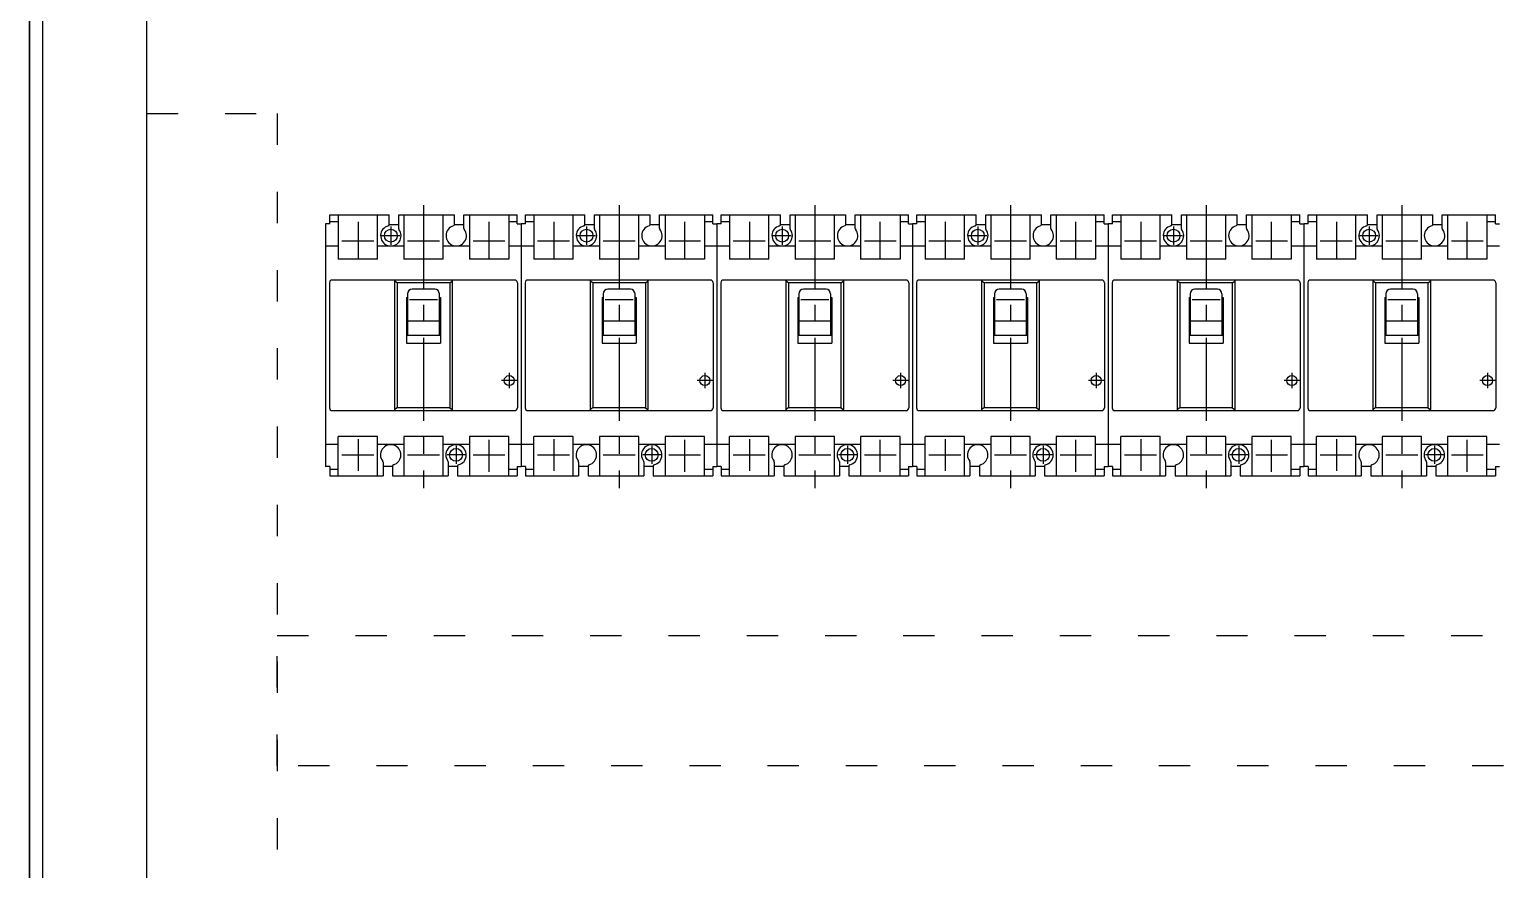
# Model space of a CAD drawing. Header units: millimetres. Extents: x 14879 to 38758, y -20740 to 1136.
# Drawn here: x 35817 to 36380, y -652 to -330 of the extents above; entities that cross this region are included whole.
import ezdxf

# ---------------------------------------------------------------- set-up
doc = ezdxf.new("R2010")
doc.units = ezdxf.units.MM
doc.linetypes.add('ACAD_ISO03W100', pattern=[30, 12, -18])
doc.linetypes.add('CENTER', pattern=[50.8, 31.75, -6.35, 6.35, -6.35])
doc.layers.add('F01_OUT', color=6, linetype='Continuous')
doc.layers.add('F03_CNT', color=1, linetype='CENTER')

msp = doc.modelspace()

# ---------------------------------------------------------------- linework, layer by layer
for p, q in [((35817.11, 288.21), (35817.11, -1666.79)), ((35817.11, -1711.79), (35817.11, 288.21)), ((35822.11, 283.21), (35822.11, -1706.79)), ((35862.11, -1666.79), (35862.11, 243.21))]:
    msp.add_line(p, q)
at = {"color": 1, "linetype": 'ACAD_ISO03W100'}
for points in [[(35862.11, -361.79), (35912.11, -361.79), (35912.11, -1487.35), (35862.11, -1487.35)], [(35912.11, -611.79), (35912.11, -561.79), (36622.12, -561.79), (36622.12, -611.79)]]:
    msp.add_lwpolyline(points, close=True, dxfattribs=at)
at = {"layer": 'F01_OUT'}
for p, q in [((35930.68, -404.13), (35930.68, -497.13)), ((35932.31, -404.13), (35930.68, -404.13)), ((35932.31, -404.13), (35932.31, -400.63)), ((35932.31, -400.63), (35955.08, -400.63)), ((35932.31, -403.13), (35935.52, -403.13)), ((35935.52, -400.63), (35935.52, -417.66)), ((35950.6, -417.66), (35950.6, -400.63)), ((35955.08, -404.35), (35955.08, -400.63)), ((35955.08, -404.35), (35958.7, -404.35)), ((35958.7, -400.63), (35980.08, -400.63)), ((35958.7, -405.95), (35958.7, -400.63)), ((35960.65, -400.63), (35960.65, -417.66)), ((35975.72, -417.66), (35975.72, -400.63)), ((35980.08, -404.35), (35980.08, -400.63)), ((35980.08, -404.35), (35983.7, -404.35)), ((35983.7, -400.63), (36004.06, -400.63)), ((35983.7, -405.86), (35983.7, -400.63)), ((35985.77, -400.63), (35985.77, -417.66)), ((36000.85, -400.63), (36000.85, -417.66)), ((36000.85, -403.13), (36004.06, -403.13)), ((36004.06, -404.13), (36004.06, -400.63)), ((36004.06, -404.13), (36005.68, -404.13)), ((36005.68, -404.13), (36005.68, -497.13)), ((36005.68, -404.13), (36005.68, -497.13)), ((36007.31, -404.13), (36005.68, -404.13)), ((36007.31, -404.13), (36007.31, -400.63)), ((36007.31, -400.63), (36030.08, -400.63)), ((36007.31, -403.13), (36010.52, -403.13)), ((36010.52, -400.63), (36010.52, -417.66)), ((36025.6, -417.66), (36025.6, -400.63)), ((36030.08, -404.35), (36030.08, -400.63)), ((36030.08, -404.35), (36033.7, -404.35)), ((36033.7, -400.63), (36055.08, -400.63)), ((36033.7, -405.95), (36033.7, -400.63)), ((36035.65, -400.63), (36035.65, -417.66)), ((36050.72, -417.66), (36050.72, -400.63)), ((36055.08, -404.35), (36055.08, -400.63)), ((36055.08, -404.35), (36058.7, -404.35)), ((36058.7, -400.63), (36079.06, -400.63)), ((36058.7, -405.86), (36058.7, -400.63)), ((36060.77, -400.63), (36060.77, -417.66)), ((36075.85, -400.63), (36075.85, -417.66)), ((36075.85, -403.13), (36079.06, -403.13)), ((36079.06, -404.13), (36079.06, -400.63)), ((36079.06, -404.13), (36080.68, -404.13)), ((36080.68, -404.13), (36080.68, -497.13)), ((36080.68, -404.13), (36080.68, -497.13)), ((36082.31, -404.13), (36080.68, -404.13)), ((36082.31, -404.13), (36082.31, -400.63)), ((36082.31, -400.63), (36105.08, -400.63)), ((36082.31, -403.13), (36085.52, -403.13)), ((36085.52, -400.63), (36085.52, -417.66)), ((36100.6, -417.66), (36100.6, -400.63)), ((36105.08, -404.35), (36105.08, -400.63)), ((36105.08, -404.35), (36108.7, -404.35)), ((36108.7, -400.63), (36130.08, -400.63)), ((36108.7, -405.95), (36108.7, -400.63)), ((36110.65, -400.63), (36110.65, -417.66)), ((36125.72, -417.66), (36125.72, -400.63)), ((36130.08, -404.35), (36130.08, -400.63)), ((36130.08, -404.35), (36133.7, -404.35)), ((36133.7, -400.63), (36154.06, -400.63)), ((36133.7, -405.86), (36133.7, -400.63)), ((36135.77, -400.63), (36135.77, -417.66)), ((36150.85, -400.63), (36150.85, -417.66)), ((36150.85, -403.13), (36154.06, -403.13)), ((36154.06, -404.13), (36154.06, -400.63)), ((36154.06, -404.13), (36155.68, -404.13)), ((36155.68, -404.13), (36155.68, -497.13)), ((36155.68, -404.13), (36155.68, -497.13)), ((36157.31, -404.13), (36155.68, -404.13)), ((36157.31, -404.13), (36157.31, -400.63)), ((36157.31, -400.63), (36180.08, -400.63)), ((36157.31, -403.13), (36160.52, -403.13)), ((36160.52, -400.63), (36160.52, -417.66)), ((36175.6, -417.66), (36175.6, -400.63)), ((36180.08, -404.35), (36180.08, -400.63)), ((36180.08, -404.35), (36183.7, -404.35)), ((36183.7, -400.63), (36205.08, -400.63)), ((36183.7, -405.95), (36183.7, -400.63)), ((36185.65, -400.63), (36185.65, -417.66)), ((36200.72, -417.66), (36200.72, -400.63)), ((36205.08, -404.35), (36205.08, -400.63)), ((36205.08, -404.35), (36208.7, -404.35)), ((36208.7, -400.63), (36229.06, -400.63)), ((36208.7, -405.86), (36208.7, -400.63)), ((36210.77, -400.63), (36210.77, -417.66)), ((36225.85, -400.63), (36225.85, -417.66)), ((36225.85, -403.13), (36229.06, -403.13)), ((36229.06, -404.13), (36229.06, -400.63)), ((36229.06, -404.13), (36230.68, -404.13)), ((36230.68, -404.13), (36230.68, -497.13)), ((36230.68, -404.13), (36230.68, -497.13)), ((36232.31, -404.13), (36230.68, -404.13)), ((36232.31, -404.13), (36232.31, -400.63)), ((36232.31, -400.63), (36255.08, -400.63)), ((36232.31, -403.13), (36235.52, -403.13)), ((36235.52, -400.63), (36235.52, -417.66)), ((36250.6, -417.66), (36250.6, -400.63)), ((36255.08, -404.35), (36255.08, -400.63)), ((36255.08, -404.35), (36258.7, -404.35)), ((36258.7, -400.63), (36280.08, -400.63)), ((36258.7, -405.95), (36258.7, -400.63)), ((36260.65, -400.63), (36260.65, -417.66)), ((36275.72, -417.66), (36275.72, -400.63)), ((36280.08, -404.35), (36280.08, -400.63)), ((36280.08, -404.35), (36283.7, -404.35)), ((36283.7, -400.63), (36304.06, -400.63)), ((36283.7, -405.86), (36283.7, -400.63)), ((36285.77, -400.63), (36285.77, -417.66)), ((36300.85, -400.63), (36300.85, -417.66)), ((36300.85, -403.13), (36304.06, -403.13)), ((36304.06, -404.13), (36304.06, -400.63)), ((36304.06, -404.13), (36305.68, -404.13)), ((36305.68, -404.13), (36305.68, -497.13)), ((36305.68, -404.13), (36305.68, -497.13)), ((36305.68, -404.13), (36305.68, -497.13)), ((36307.31, -404.13), (36305.68, -404.13)), ((36307.31, -404.13), (36307.31, -400.63)), ((36307.31, -400.63), (36330.08, -400.63)), ((36307.31, -403.13), (36310.52, -403.13)), ((36310.52, -400.63), (36310.52, -417.66)), ((36325.6, -417.66), (36325.6, -400.63)), ((36330.08, -404.35), (36330.08, -400.63)), ((36330.08, -404.35), (36333.7, -404.35)), ((36333.7, -400.63), (36355.08, -400.63)), ((36333.7, -405.95), (36333.7, -400.63)), ((36335.65, -400.63), (36335.65, -417.66)), ((36350.72, -417.66), (36350.72, -400.63)), ((36355.08, -404.35), (36355.08, -400.63)), ((36355.08, -404.35), (36358.7, -404.35)), ((36358.7, -400.63), (36379.06, -400.63)), ((36358.7, -405.86), (36358.7, -400.63)), ((36360.77, -400.63), (36360.77, -417.66)), ((36375.85, -400.63), (36375.85, -417.66)), ((36375.85, -403.13), (36379.06, -403.13)), ((36379.06, -404.13), (36379.06, -400.63)), ((36379.06, -404.13), (36380.68, -404.13)), ((35935.52, -412.63), (35930.68, -412.63)), ((35960.65, -412.63), (35950.6, -412.63)), ((35985.77, -412.63), (35975.72, -412.63)), ((36005.68, -412.63), (36000.85, -412.63)), ((36010.52, -412.63), (36005.68, -412.63)), ((36035.65, -412.63), (36025.6, -412.63)), ((36060.77, -412.63), (36050.72, -412.63)), ((36080.68, -412.63), (36075.85, -412.63)), ((36085.52, -412.63), (36080.68, -412.63)), ((36110.65, -412.63), (36100.6, -412.63)), ((36135.77, -412.63), (36125.72, -412.63)), ((36155.68, -412.63), (36150.85, -412.63)), ((36160.52, -412.63), (36155.68, -412.63)), ((36185.65, -412.63), (36175.6, -412.63)), ((36210.77, -412.63), (36200.72, -412.63)), ((36230.68, -412.63), (36225.85, -412.63)), ((36235.52, -412.63), (36230.68, -412.63)), ((36260.65, -412.63), (36250.6, -412.63)), ((36285.77, -412.63), (36275.72, -412.63)), ((36305.68, -412.63), (36300.85, -412.63)), ((36310.52, -412.63), (36305.68, -412.63)), ((36335.65, -412.63), (36325.6, -412.63)), ((36360.77, -412.63), (36350.72, -412.63)), ((36380.68, -412.63), (36375.85, -412.63)), ((35950.6, -417.66), (35935.52, -417.66)), ((35975.72, -417.66), (35960.65, -417.66)), ((36000.85, -417.66), (35985.77, -417.66)), ((36025.6, -417.66), (36010.52, -417.66)), ((36050.72, -417.66), (36035.65, -417.66)), ((36075.85, -417.66), (36060.77, -417.66)), ((36100.6, -417.66), (36085.52, -417.66)), ((36125.72, -417.66), (36110.65, -417.66)), ((36150.85, -417.66), (36135.77, -417.66)), ((36175.6, -417.66), (36160.52, -417.66)), ((36200.72, -417.66), (36185.65, -417.66)), ((36225.85, -417.66), (36210.77, -417.66)), ((36250.6, -417.66), (36235.52, -417.66)), ((36275.72, -417.66), (36260.65, -417.66)), ((36300.85, -417.66), (36285.77, -417.66)), ((36325.6, -417.66), (36310.52, -417.66)), ((36350.72, -417.66), (36335.65, -417.66)), ((36375.85, -417.66), (36360.77, -417.66)), ((35932.18, -426.63), (35932.18, -474.63)), ((36003.18, -425.63), (35933.18, -425.63)), ((35957.13, -425.98), (35957.13, -475.27)), ((35958.13, -426.63), (35957.13, -426.05)), ((35958.13, -426.63), (35958.13, -474.62)), ((35978.23, -426.63), (35958.13, -426.63)), ((35978.23, -426.63), (35979.24, -426.05)), ((35978.23, -426.63), (35978.23, -474.62)), ((35979.24, -425.98), (35979.24, -475.27)), ((36004.18, -426.63), (36004.18, -474.63)), ((36007.18, -426.63), (36007.18, -474.63)), ((36078.18, -425.63), (36008.18, -425.63)), ((36032.13, -425.98), (36032.13, -475.27)), ((36033.13, -426.63), (36032.13, -426.05)), ((36033.13, -426.63), (36033.13, -474.62)), ((36053.23, -426.63), (36033.13, -426.63)), ((36053.23, -426.63), (36054.24, -426.05)), ((36053.23, -426.63), (36053.23, -474.62)), ((36054.24, -425.98), (36054.24, -475.27)), ((36079.18, -426.63), (36079.18, -474.63)), ((36082.18, -426.63), (36082.18, -474.63)), ((36153.18, -425.63), (36083.18, -425.63)), ((36107.13, -425.98), (36107.13, -475.27)), ((36108.13, -426.63), (36107.13, -426.05)), ((36108.13, -426.63), (36108.13, -474.62)), ((36128.23, -426.63), (36108.13, -426.63)), ((36128.23, -426.63), (36129.24, -426.05)), ((36128.23, -426.63), (36128.23, -474.62)), ((36129.24, -425.98), (36129.24, -475.27)), ((36154.18, -426.63), (36154.18, -474.63)), ((36157.18, -426.63), (36157.18, -474.63)), ((36228.18, -425.63), (36158.18, -425.63)), ((36182.13, -425.98), (36182.13, -475.27)), ((36183.13, -426.63), (36182.13, -426.05)), ((36183.13, -426.63), (36183.13, -474.62)), ((36203.23, -426.63), (36183.13, -426.63)), ((36203.23, -426.63), (36204.24, -426.05)), ((36203.23, -426.63), (36203.23, -474.62)), ((36204.24, -425.98), (36204.24, -475.27)), ((36229.18, -426.63), (36229.18, -474.63)), ((36232.18, -426.63), (36232.18, -474.63)), ((36303.18, -425.63), (36233.18, -425.63)), ((36257.13, -425.98), (36257.13, -475.27)), ((36258.13, -426.63), (36257.13, -426.05)), ((36258.13, -426.63), (36258.13, -474.62)), ((36278.23, -426.63), (36258.13, -426.63)), ((36278.23, -426.63), (36279.24, -426.05)), ((36278.23, -426.63), (36278.23, -474.62)), ((36279.24, -425.98), (36279.24, -475.27)), ((36304.18, -426.63), (36304.18, -474.63)), ((36307.18, -426.63), (36307.18, -474.63)), ((36378.18, -425.63), (36308.18, -425.63)), ((36332.13, -425.98), (36332.13, -475.27)), ((36333.13, -426.63), (36332.13, -426.05)), ((36333.13, -426.63), (36333.13, -474.62)), ((36353.23, -426.63), (36333.13, -426.63)), ((36353.23, -426.63), (36354.24, -426.05)), ((36353.23, -426.63), (36353.23, -474.62)), ((36354.24, -425.98), (36354.24, -475.27)), ((36379.18, -426.63), (36379.18, -474.63)), ((35961.65, -432.29), (35961.65, -449.87)), ((35961.65, -432.29), (35962.1, -432.29)), ((35962.1, -430.89), (35962.1, -446.71)), ((35973.56, -433.26), (35962.89, -433.26)), ((35972.51, -429.13), (35963.86, -429.13)), ((35974.26, -430.89), (35974.26, -446.71)), ((35974.26, -432.29), (35974.72, -432.29)), ((35974.72, -432.29), (35974.72, -449.87)), ((36036.65, -432.29), (36036.65, -449.87)), ((36036.65, -432.29), (36037.1, -432.29)), ((36037.1, -430.89), (36037.1, -446.71)), ((36048.56, -433.26), (36037.89, -433.26)), ((36047.51, -429.13), (36038.86, -429.13)), ((36049.26, -430.89), (36049.26, -446.71)), ((36049.26, -432.29), (36049.72, -432.29)), ((36049.72, -432.29), (36049.72, -449.87)), ((36111.65, -432.29), (36111.65, -449.87)), ((36111.65, -432.29), (36112.1, -432.29)), ((36112.1, -430.89), (36112.1, -446.71)), ((36123.56, -433.26), (36112.89, -433.26)), ((36122.51, -429.13), (36113.86, -429.13)), ((36124.26, -430.89), (36124.26, -446.71)), ((36124.26, -432.29), (36124.72, -432.29)), ((36124.72, -432.29), (36124.72, -449.87)), ((36186.65, -432.29), (36186.65, -449.87)), ((36186.65, -432.29), (36187.1, -432.29)), ((36187.1, -430.89), (36187.1, -446.71)), ((36198.56, -433.26), (36187.89, -433.26)), ((36197.51, -429.13), (36188.86, -429.13)), ((36199.26, -430.89), (36199.26, -446.71)), ((36199.26, -432.29), (36199.72, -432.29)), ((36199.72, -432.29), (36199.72, -449.87)), ((36261.65, -432.29), (36261.65, -449.87)), ((36261.65, -432.29), (36262.1, -432.29)), ((36262.1, -430.89), (36262.1, -446.71)), ((36273.56, -433.26), (36262.89, -433.26)), ((36272.51, -429.13), (36263.86, -429.13)), ((36274.26, -430.89), (36274.26, -446.71)), ((36274.26, -432.29), (36274.72, -432.29)), ((36274.72, -432.29), (36274.72, -449.87)), ((36336.65, -432.29), (36336.65, -449.87)), ((36336.65, -432.29), (36337.1, -432.29)), ((36337.1, -430.89), (36337.1, -446.71)), ((36348.56, -433.26), (36337.89, -433.26)), ((36347.51, -429.13), (36338.86, -429.13)), ((36349.26, -430.89), (36349.26, -446.71)), ((36349.26, -432.29), (36349.72, -432.29)), ((36349.72, -432.29), (36349.72, -449.87)), ((35961.65, -435.45), (35962.1, -435.45)), ((35974.26, -435.45), (35974.72, -435.45)), ((36036.65, -435.45), (36037.1, -435.45)), ((36049.26, -435.45), (36049.72, -435.45)), ((36111.65, -435.45), (36112.1, -435.45)), ((36124.26, -435.45), (36124.72, -435.45)), ((36186.65, -435.45), (36187.1, -435.45)), ((36199.26, -435.45), (36199.72, -435.45)), ((36261.65, -435.45), (36262.1, -435.45)), ((36274.26, -435.45), (36274.72, -435.45)), ((36336.65, -435.45), (36337.1, -435.45)), ((36349.26, -435.45), (36349.72, -435.45)), ((35962.1, -441.3), (35974.26, -441.3)), ((36037.1, -441.3), (36049.26, -441.3)), ((36112.1, -441.3), (36124.26, -441.3)), ((36187.1, -441.3), (36199.26, -441.3)), ((36262.1, -441.3), (36274.26, -441.3)), ((36337.1, -441.3), (36349.26, -441.3)), ((35961.65, -446.71), (35974.72, -446.71)), ((35961.65, -449.87), (35974.72, -449.87)), ((36036.65, -446.71), (36049.72, -446.71)), ((36036.65, -449.87), (36049.72, -449.87)), ((36111.65, -446.71), (36124.72, -446.71)), ((36111.65, -449.87), (36124.72, -449.87)), ((36186.65, -446.71), (36199.72, -446.71)), ((36186.65, -449.87), (36199.72, -449.87)), ((36261.65, -446.71), (36274.72, -446.71)), ((36261.65, -449.87), (36274.72, -449.87)), ((36336.65, -446.71), (36349.72, -446.71)), ((36336.65, -449.87), (36349.72, -449.87)), ((35933.18, -475.63), (36003.18, -475.63)), ((35958.13, -474.62), (35957.13, -475.2)), ((35978.23, -474.62), (35958.13, -474.62)), ((35978.23, -474.62), (35979.24, -475.2)), ((36008.18, -475.63), (36078.18, -475.63)), ((36033.13, -474.62), (36032.13, -475.2)), ((36053.23, -474.62), (36033.13, -474.62)), ((36053.23, -474.62), (36054.24, -475.2)), ((36083.18, -475.63), (36153.18, -475.63)), ((36108.13, -474.62), (36107.13, -475.2)), ((36128.23, -474.62), (36108.13, -474.62)), ((36128.23, -474.62), (36129.24, -475.2)), ((36158.18, -475.63), (36228.18, -475.63)), ((36183.13, -474.62), (36182.13, -475.2)), ((36203.23, -474.62), (36183.13, -474.62)), ((36203.23, -474.62), (36204.24, -475.2)), ((36233.18, -475.63), (36303.18, -475.63)), ((36258.13, -474.62), (36257.13, -475.2)), ((36278.23, -474.62), (36258.13, -474.62)), ((36278.23, -474.62), (36279.24, -475.2)), ((36308.18, -475.63), (36378.18, -475.63)), ((36333.13, -474.62), (36332.13, -475.2)), ((36353.23, -474.62), (36333.13, -474.62)), ((36353.23, -474.62), (36354.24, -475.2)), ((35935.52, -488.63), (35930.68, -488.63)), ((35935.52, -500.63), (35935.52, -485.63)), ((35950.6, -485.63), (35935.52, -485.63)), ((35950.6, -500.63), (35950.6, -485.63)), ((35960.65, -488.63), (35950.6, -488.63)), ((35960.65, -485.63), (35960.65, -500.63)), ((35975.72, -485.63), (35960.65, -485.63)), ((35975.72, -500.63), (35975.72, -485.63)), ((35985.77, -488.63), (35975.72, -488.63)), ((35985.77, -485.63), (35985.77, -500.63)), ((36000.85, -485.63), (35985.77, -485.63)), ((36000.85, -500.63), (36000.85, -485.63)), ((36005.68, -488.63), (36000.85, -488.63)), ((36010.52, -488.63), (36005.68, -488.63)), ((36010.52, -500.63), (36010.52, -485.63)), ((36025.6, -485.63), (36010.52, -485.63)), ((36025.6, -500.63), (36025.6, -485.63)), ((36035.65, -488.63), (36025.6, -488.63)), ((36035.65, -485.63), (36035.65, -500.63)), ((36050.72, -485.63), (36035.65, -485.63)), ((36050.72, -500.63), (36050.72, -485.63)), ((36060.77, -488.63), (36050.72, -488.63)), ((36060.77, -485.63), (36060.77, -500.63)), ((36075.85, -485.63), (36060.77, -485.63)), ((36075.85, -500.63), (36075.85, -485.63)), ((36080.68, -488.63), (36075.85, -488.63)), ((36085.52, -488.63), (36080.68, -488.63)), ((36085.52, -500.63), (36085.52, -485.63)), ((36100.6, -485.63), (36085.52, -485.63)), ((36100.6, -500.63), (36100.6, -485.63)), ((36110.65, -488.63), (36100.6, -488.63)), ((36110.65, -485.63), (36110.65, -500.63)), ((36125.72, -485.63), (36110.65, -485.63)), ((36125.72, -500.63), (36125.72, -485.63)), ((36135.77, -488.63), (36125.72, -488.63)), ((36135.77, -485.63), (36135.77, -500.63)), ((36150.85, -485.63), (36135.77, -485.63)), ((36150.85, -500.63), (36150.85, -485.63)), ((36155.68, -488.63), (36150.85, -488.63)), ((36160.52, -488.63), (36155.68, -488.63)), ((36160.52, -500.63), (36160.52, -485.63)), ((36175.6, -485.63), (36160.52, -485.63)), ((36175.6, -500.63), (36175.6, -485.63)), ((36185.65, -488.63), (36175.6, -488.63)), ((36185.65, -485.63), (36185.65, -500.63)), ((36200.72, -485.63), (36185.65, -485.63)), ((36200.72, -500.63), (36200.72, -485.63)), ((36210.77, -488.63), (36200.72, -488.63)), ((36210.77, -485.63), (36210.77, -500.63)), ((36225.85, -485.63), (36210.77, -485.63)), ((36225.85, -500.63), (36225.85, -485.63)), ((36230.68, -488.63), (36225.85, -488.63)), ((36235.52, -488.63), (36230.68, -488.63)), ((36235.52, -500.63), (36235.52, -485.63)), ((36250.6, -485.63), (36235.52, -485.63)), ((36250.6, -500.63), (36250.6, -485.63)), ((36260.65, -488.63), (36250.6, -488.63)), ((36260.65, -485.63), (36260.65, -500.63)), ((36275.72, -485.63), (36260.65, -485.63)), ((36275.72, -500.63), (36275.72, -485.63)), ((36285.77, -488.63), (36275.72, -488.63)), ((36285.77, -485.63), (36285.77, -500.63)), ((36300.85, -485.63), (36285.77, -485.63)), ((36300.85, -500.63), (36300.85, -485.63)), ((36305.68, -488.63), (36300.85, -488.63)), ((36310.52, -488.63), (36305.68, -488.63)), ((36310.52, -500.63), (36310.52, -485.63)), ((36325.6, -485.63), (36310.52, -485.63)), ((36325.6, -500.63), (36325.6, -485.63)), ((36335.65, -488.63), (36325.6, -488.63)), ((36335.65, -485.63), (36335.65, -500.63)), ((36350.72, -485.63), (36335.65, -485.63)), ((36350.72, -500.63), (36350.72, -485.63)), ((36360.77, -488.63), (36350.72, -488.63)), ((36360.77, -485.63), (36360.77, -500.63)), ((36375.85, -485.63), (36360.77, -485.63)), ((36375.85, -500.63), (36375.85, -485.63)), ((36380.68, -488.63), (36375.85, -488.63)), ((35976.83, -492.63), (35976.83, -492.65)), ((36051.83, -492.63), (36051.83, -492.65)), ((36126.83, -492.63), (36126.83, -492.65)), ((36201.83, -492.63), (36201.83, -492.65)), ((36276.83, -492.63), (36276.83, -492.65)), ((36351.83, -492.63), (36351.83, -492.65)), ((35932.31, -497.13), (35930.68, -497.13)), ((35932.31, -497.13), (35932.31, -500.63)), ((35932.31, -498.13), (35935.52, -498.13)), ((35932.31, -500.63), (35952.67, -500.63)), ((35952.67, -495.4), (35952.67, -500.63)), ((35952.67, -496.91), (35956.29, -496.91)), ((35956.29, -496.9), (35956.29, -500.63)), ((35956.29, -500.63), (35977.67, -500.63)), ((35977.67, -495.31), (35977.67, -500.63)), ((35977.67, -496.91), (35981.29, -496.91)), ((35981.29, -496.91), (35981.29, -500.63)), ((35981.29, -500.63), (36004.06, -500.63)), ((36000.85, -498.13), (36004.06, -498.13)), ((36004.06, -497.13), (36004.06, -500.63)), ((36004.06, -497.13), (36005.68, -497.13)), ((36007.31, -497.13), (36005.68, -497.13)), ((36007.31, -497.13), (36007.31, -500.63)), ((36007.31, -498.13), (36010.52, -498.13)), ((36007.31, -500.63), (36027.67, -500.63)), ((36027.67, -495.4), (36027.67, -500.63)), ((36027.67, -496.91), (36031.29, -496.91)), ((36031.29, -496.9), (36031.29, -500.63)), ((36031.29, -500.63), (36052.67, -500.63)), ((36052.67, -495.31), (36052.67, -500.63)), ((36052.67, -496.91), (36056.29, -496.91)), ((36056.29, -496.91), (36056.29, -500.63)), ((36056.29, -500.63), (36079.06, -500.63)), ((36075.85, -498.13), (36079.06, -498.13)), ((36079.06, -497.13), (36079.06, -500.63)), ((36079.06, -497.13), (36080.68, -497.13)), ((36082.31, -497.13), (36080.68, -497.13)), ((36082.31, -497.13), (36082.31, -500.63)), ((36082.31, -498.13), (36085.52, -498.13)), ((36082.31, -500.63), (36102.67, -500.63)), ((36102.67, -495.4), (36102.67, -500.63)), ((36102.67, -496.91), (36106.29, -496.91)), ((36106.29, -496.9), (36106.29, -500.63)), ((36106.29, -500.63), (36127.67, -500.63)), ((36127.67, -495.31), (36127.67, -500.63)), ((36127.67, -496.91), (36131.29, -496.91)), ((36131.29, -496.91), (36131.29, -500.63)), ((36131.29, -500.63), (36154.06, -500.63)), ((36150.85, -498.13), (36154.06, -498.13)), ((36154.06, -497.13), (36154.06, -500.63)), ((36154.06, -497.13), (36155.68, -497.13)), ((36157.31, -497.13), (36155.68, -497.13)), ((36157.31, -497.13), (36157.31, -500.63)), ((36157.31, -498.13), (36160.52, -498.13)), ((36157.31, -500.63), (36177.67, -500.63)), ((36177.67, -495.4), (36177.67, -500.63)), ((36177.67, -496.91), (36181.29, -496.91)), ((36181.29, -496.9), (36181.29, -500.63)), ((36181.29, -500.63), (36202.67, -500.63)), ((36202.67, -495.31), (36202.67, -500.63)), ((36202.67, -496.91), (36206.29, -496.91)), ((36206.29, -496.91), (36206.29, -500.63)), ((36206.29, -500.63), (36229.06, -500.63)), ((36225.85, -498.13), (36229.06, -498.13)), ((36229.06, -497.13), (36229.06, -500.63)), ((36229.06, -497.13), (36230.68, -497.13)), ((36232.31, -497.13), (36230.68, -497.13)), ((36232.31, -497.13), (36232.31, -500.63)), ((36232.31, -498.13), (36235.52, -498.13)), ((36232.31, -500.63), (36252.67, -500.63)), ((36252.67, -495.4), (36252.67, -500.63)), ((36252.67, -496.91), (36256.29, -496.91)), ((36256.29, -496.9), (36256.29, -500.63)), ((36256.29, -500.63), (36277.67, -500.63)), ((36277.67, -495.31), (36277.67, -500.63)), ((36277.67, -496.91), (36281.29, -496.91)), ((36281.29, -496.91), (36281.29, -500.63)), ((36281.29, -500.63), (36304.06, -500.63)), ((36300.85, -498.13), (36304.06, -498.13)), ((36304.06, -497.13), (36304.06, -500.63)), ((36304.06, -497.13), (36305.68, -497.13)), ((36307.31, -497.13), (36305.68, -497.13)), ((36307.31, -497.13), (36307.31, -500.63)), ((36307.31, -498.13), (36310.52, -498.13)), ((36307.31, -500.63), (36327.67, -500.63)), ((36327.67, -495.4), (36327.67, -500.63)), ((36327.67, -496.91), (36331.29, -496.91)), ((36331.29, -496.9), (36331.29, -500.63)), ((36331.29, -500.63), (36352.67, -500.63)), ((36352.67, -495.31), (36352.67, -500.63)), ((36352.67, -496.91), (36356.29, -496.91)), ((36356.29, -496.91), (36356.29, -500.63)), ((36356.29, -500.63), (36379.06, -500.63)), ((36375.85, -498.13), (36379.06, -498.13)), ((36379.06, -497.13), (36379.06, -500.63)), ((36379.06, -497.13), (36380.68, -497.13))]:
    msp.add_line(p, q, dxfattribs=at)
for centre, radius in [((35955.68, -408.63), 2.46), ((36030.68, -408.63), 2.46), ((36105.68, -408.63), 2.46), ((36180.68, -408.63), 2.46), ((36255.68, -408.63), 2.46), ((36330.68, -408.63), 2.46), ((36001.05, -464.13), 1.91), ((36076.05, -464.13), 1.91), ((36151.05, -464.13), 1.91), ((36226.05, -464.13), 1.91), ((36301.05, -464.13), 1.91), ((36376.05, -464.13), 1.91), ((35980.68, -492.63), 2.46), ((36055.68, -492.63), 2.46), ((36130.68, -492.63), 2.46), ((36205.68, -492.63), 2.46), ((36280.68, -492.63), 2.46), ((36355.68, -492.63), 2.46)]:
    msp.add_circle(centre, radius, dxfattribs=at)
for centre, radius, start, end in [((35955.68, -408.63), 3.92, 104.4532, 37.3141), ((35954.58, -404.35), 0.5, 284.4532, 0), ((35980.75, -408.62), 3.92, 105.2916, 38.631), ((35979.58, -404.35), 0.5, 285.2916, 0), ((36030.68, -408.63), 3.92, 104.4532, 37.3141), ((36029.58, -404.35), 0.5, 284.4532, 0), ((36055.75, -408.62), 3.92, 105.2916, 38.631), ((36054.58, -404.35), 0.5, 285.2916, 0), ((36105.68, -408.63), 3.92, 104.4532, 37.3141), ((36104.58, -404.35), 0.5, 284.4532, 0), ((36130.75, -408.62), 3.92, 105.2916, 38.631), ((36129.58, -404.35), 0.5, 285.2916, 0), ((36180.68, -408.63), 3.92, 104.4532, 37.3141), ((36179.58, -404.35), 0.5, 284.4532, 0), ((36205.75, -408.62), 3.92, 105.2916, 38.631), ((36204.58, -404.35), 0.5, 285.2916, 0), ((36255.68, -408.63), 3.92, 104.4532, 37.3141), ((36254.58, -404.35), 0.5, 284.4532, 0), ((36280.75, -408.62), 3.92, 105.2916, 38.631), ((36279.58, -404.35), 0.5, 285.2916, 0), ((36330.68, -408.63), 3.92, 104.4532, 37.3141), ((36329.58, -404.35), 0.5, 284.4532, 0), ((36355.75, -408.62), 3.92, 105.2916, 38.631), ((36354.58, -404.35), 0.5, 285.2916, 0), ((35959.2, -405.95), 0.5, 180, 217.3141), ((35984.2, -405.86), 0.5, 180, 218.631), ((36034.2, -405.95), 0.5, 180, 217.3141), ((36059.2, -405.86), 0.5, 180, 218.631), ((36109.2, -405.95), 0.5, 180, 217.3141), ((36134.2, -405.86), 0.5, 180, 218.631), ((36184.2, -405.95), 0.5, 180, 217.3141), ((36209.2, -405.86), 0.5, 180, 218.631), ((36259.2, -405.95), 0.5, 180, 217.3141), ((36284.2, -405.86), 0.5, 180, 218.631), ((36334.2, -405.95), 0.5, 180, 217.3141), ((36359.2, -405.86), 0.5, 180, 218.631), ((35933.18, -426.63), 1, 90, 180), ((35957.48, -425.98), 0.355, 90, 180), ((35978.88, -425.98), 0.355, 0, 90), ((36003.18, -426.63), 1, 0, 90), ((36008.18, -426.63), 1, 90, 180), ((36032.48, -425.98), 0.355, 90, 180), ((36053.88, -425.98), 0.355, 0, 90), ((36078.18, -426.63), 1, 0, 90), ((36083.18, -426.63), 1, 90, 180), ((36107.48, -425.98), 0.355, 90, 180), ((36128.88, -425.98), 0.355, 0, 90), ((36153.18, -426.63), 1, 0, 90), ((36158.18, -426.63), 1, 90, 180), ((36182.48, -425.98), 0.355, 90, 180), ((36203.88, -425.98), 0.355, 0, 90), ((36228.18, -426.63), 1, 0, 90), ((36233.18, -426.63), 1, 90, 180), ((36257.48, -425.98), 0.355, 90, 180), ((36278.88, -425.98), 0.355, 0, 90), ((36303.18, -426.63), 1, 0, 90), ((36308.18, -426.63), 1, 90, 180), ((36332.48, -425.98), 0.355, 90, 180), ((36353.88, -425.98), 0.355, 0, 90), ((36378.18, -426.63), 1, 0, 90), ((35963.86, -430.89), 1.76, 90, 180), ((35972.51, -430.89), 1.76, 0, 90), ((36038.86, -430.89), 1.76, 90, 180), ((36047.51, -430.89), 1.76, 0, 90), ((36113.86, -430.89), 1.76, 90, 180), ((36122.51, -430.89), 1.76, 0, 90), ((36188.86, -430.89), 1.76, 90, 180), ((36197.51, -430.89), 1.76, 0, 90), ((36263.86, -430.89), 1.76, 90, 180), ((36272.51, -430.89), 1.76, 0, 90), ((36338.86, -430.89), 1.76, 90, 180), ((36347.51, -430.89), 1.76, 0, 90), ((35933.18, -474.63), 1, 180, 270), ((35957.48, -475.27), 0.355, 180, 270), ((35978.88, -475.27), 0.355, 270, 0), ((36003.18, -474.63), 1, 270, 0), ((36008.18, -474.63), 1, 180, 270), ((36032.48, -475.27), 0.355, 180, 270), ((36053.88, -475.27), 0.355, 270, 0), ((36078.18, -474.63), 1, 270, 0), ((36083.18, -474.63), 1, 180, 270), ((36107.48, -475.27), 0.355, 180, 270), ((36128.88, -475.27), 0.355, 270, 0), ((36153.18, -474.63), 1, 270, 0), ((36158.18, -474.63), 1, 180, 270), ((36182.48, -475.27), 0.355, 180, 270), ((36203.88, -475.27), 0.355, 270, 0), ((36228.18, -474.63), 1, 270, 0), ((36233.18, -474.63), 1, 180, 270), ((36257.48, -475.27), 0.355, 180, 270), ((36278.88, -475.27), 0.355, 270, 0), ((36303.18, -474.63), 1, 270, 0), ((36308.18, -474.63), 1, 180, 270), ((36332.48, -475.27), 0.355, 180, 270), ((36353.88, -475.27), 0.355, 270, 0), ((36378.18, -474.63), 1, 270, 0), ((35955.62, -492.64), 3.92, 285.2899, 218.6284), ((35980.68, -492.63), 3.92, 284.4516, 217.3114), ((36030.62, -492.64), 3.92, 285.2899, 218.6284), ((36055.68, -492.63), 3.92, 284.4516, 217.3114), ((36105.62, -492.64), 3.92, 285.2899, 218.6284), ((36130.68, -492.63), 3.92, 284.4516, 217.3114), ((36180.62, -492.64), 3.92, 285.2899, 218.6284), ((36205.68, -492.63), 3.92, 284.4516, 217.3114), ((36255.62, -492.64), 3.92, 285.2899, 218.6284), ((36280.68, -492.63), 3.92, 284.4516, 217.3114), ((36330.62, -492.64), 3.92, 285.2899, 218.6284), ((36355.68, -492.63), 3.92, 284.4516, 217.3114), ((35952.17, -495.4), 0.5, 0, 38.6284), ((35977.17, -495.31), 0.5, 0, 37.3114), ((36027.17, -495.4), 0.5, 0, 38.6284), ((36052.17, -495.31), 0.5, 0, 37.3114), ((36102.17, -495.4), 0.5, 0, 38.6284), ((36127.17, -495.31), 0.5, 0, 37.3114), ((36177.17, -495.4), 0.5, 0, 38.6284), ((36202.17, -495.31), 0.5, 0, 37.3114), ((36252.17, -495.4), 0.5, 0, 38.6284), ((36277.17, -495.31), 0.5, 0, 37.3114), ((36327.17, -495.4), 0.5, 0, 38.6284), ((36352.17, -495.31), 0.5, 0, 37.3114), ((35956.79, -496.9), 0.5, 105.2899, 180), ((35981.79, -496.91), 0.5, 104.4516, 180), ((36031.79, -496.9), 0.5, 105.2899, 180), ((36056.79, -496.91), 0.5, 104.4516, 180), ((36106.79, -496.9), 0.5, 105.2899, 180), ((36131.79, -496.91), 0.5, 104.4516, 180), ((36181.79, -496.9), 0.5, 105.2899, 180), ((36206.79, -496.91), 0.5, 104.4516, 180), ((36256.79, -496.9), 0.5, 105.2899, 180), ((36281.79, -496.91), 0.5, 104.4516, 180), ((36331.79, -496.9), 0.5, 105.2899, 180), ((36356.79, -496.91), 0.5, 104.4516, 180)]:
    msp.add_arc(centre, radius, start, end, dxfattribs=at)
at = {"layer": 'F03_CNT'}
for p, q in [((35968.18, -396.96), (35968.18, -505.39)), ((36043.18, -396.96), (36043.18, -505.39)), ((36118.18, -396.96), (36118.18, -505.39)), ((36193.18, -396.96), (36193.18, -505.39)), ((36268.18, -396.96), (36268.18, -505.39)), ((36343.18, -396.96), (36343.18, -505.39)), ((35943.18, -403.26), (35943.18, -417.23)), ((35955.68, -405.15), (35955.68, -412.08)), ((35993.18, -403.26), (35993.18, -417.23)), ((36018.18, -403.26), (36018.18, -417.23)), ((36030.68, -405.15), (36030.68, -412.08)), ((36068.18, -403.26), (36068.18, -417.23)), ((36093.18, -403.26), (36093.18, -417.23)), ((36105.68, -405.15), (36105.68, -412.08)), ((36143.18, -403.26), (36143.18, -417.23)), ((36168.18, -403.26), (36168.18, -417.23)), ((36180.68, -405.15), (36180.68, -412.08)), ((36218.18, -403.26), (36218.18, -417.23)), ((36243.18, -403.26), (36243.18, -417.23)), ((36255.68, -405.15), (36255.68, -412.08)), ((36293.18, -403.26), (36293.18, -417.23)), ((36318.18, -403.26), (36318.18, -417.23)), ((36330.68, -405.15), (36330.68, -412.08)), ((36368.18, -403.26), (36368.18, -417.23)), ((35936.95, -410.63), (35949.16, -410.63)), ((35959.09, -408.63), (35952.15, -408.63)), ((35962.08, -410.63), (35974.29, -410.63)), ((35987.2, -410.63), (35999.41, -410.63)), ((36011.95, -410.63), (36024.16, -410.63)), ((36034.09, -408.63), (36027.15, -408.63)), ((36037.08, -410.63), (36049.29, -410.63)), ((36062.2, -410.63), (36074.41, -410.63)), ((36086.95, -410.63), (36099.16, -410.63)), ((36109.09, -408.63), (36102.15, -408.63)), ((36112.08, -410.63), (36124.29, -410.63)), ((36137.2, -410.63), (36149.41, -410.63)), ((36161.95, -410.63), (36174.16, -410.63)), ((36184.09, -408.63), (36177.15, -408.63)), ((36187.08, -410.63), (36199.29, -410.63)), ((36212.2, -410.63), (36224.41, -410.63)), ((36236.95, -410.63), (36249.16, -410.63)), ((36259.09, -408.63), (36252.15, -408.63)), ((36262.08, -410.63), (36274.29, -410.63)), ((36287.2, -410.63), (36299.41, -410.63)), ((36311.95, -410.63), (36324.16, -410.63)), ((36334.09, -408.63), (36327.15, -408.63)), ((36337.08, -410.63), (36349.29, -410.63)), ((36362.2, -410.63), (36374.41, -410.63)), ((36001.05, -461.18), (36001.05, -467.01)), ((36076.05, -461.18), (36076.05, -467.01)), ((36151.05, -461.18), (36151.05, -467.01)), ((36226.05, -461.18), (36226.05, -467.01)), ((36301.05, -461.18), (36301.05, -467.01)), ((36376.05, -461.18), (36376.05, -467.01)), ((36003.96, -464.13), (35998.13, -464.13)), ((36078.96, -464.13), (36073.13, -464.13)), ((36153.96, -464.13), (36148.13, -464.13)), ((36228.96, -464.13), (36223.13, -464.13)), ((36303.96, -464.13), (36298.13, -464.13)), ((36378.96, -464.13), (36373.13, -464.13)), ((35943.18, -486.58), (35943.18, -498.79)), ((35980.68, -489.17), (35980.68, -496.1)), ((35993.18, -486.88), (35993.18, -499.09)), ((36018.18, -486.58), (36018.18, -498.79)), ((36055.68, -489.17), (36055.68, -496.1)), ((36068.18, -486.88), (36068.18, -499.09)), ((36093.18, -486.58), (36093.18, -498.79)), ((36130.68, -489.17), (36130.68, -496.1)), ((36143.18, -486.88), (36143.18, -499.09)), ((36168.18, -486.58), (36168.18, -498.79)), ((36205.68, -489.17), (36205.68, -496.1)), ((36218.18, -486.88), (36218.18, -499.09)), ((36243.18, -486.58), (36243.18, -498.79)), ((36280.68, -489.17), (36280.68, -496.1)), ((36293.18, -486.88), (36293.18, -499.09)), ((36318.18, -486.58), (36318.18, -498.79)), ((36355.68, -489.17), (36355.68, -496.1)), ((36368.18, -486.88), (36368.18, -499.09)), ((35936.95, -492.63), (35949.16, -492.63)), ((35962.08, -492.63), (35974.29, -492.63)), ((35984.21, -492.63), (35977.28, -492.63)), ((35987.2, -492.63), (35999.41, -492.63)), ((36011.95, -492.63), (36024.16, -492.63)), ((36037.08, -492.63), (36049.29, -492.63)), ((36059.21, -492.63), (36052.28, -492.63)), ((36062.2, -492.63), (36074.41, -492.63)), ((36086.95, -492.63), (36099.16, -492.63)), ((36112.08, -492.63), (36124.29, -492.63)), ((36134.21, -492.63), (36127.28, -492.63)), ((36137.2, -492.63), (36149.41, -492.63)), ((36161.95, -492.63), (36174.16, -492.63)), ((36187.08, -492.63), (36199.29, -492.63)), ((36209.21, -492.63), (36202.28, -492.63)), ((36212.2, -492.63), (36224.41, -492.63)), ((36236.95, -492.63), (36249.16, -492.63)), ((36262.08, -492.63), (36274.29, -492.63)), ((36284.21, -492.63), (36277.28, -492.63)), ((36287.2, -492.63), (36299.41, -492.63)), ((36311.95, -492.63), (36324.16, -492.63)), ((36337.08, -492.63), (36349.29, -492.63)), ((36359.21, -492.63), (36352.28, -492.63)), ((36362.2, -492.63), (36374.41, -492.63))]:
    msp.add_line(p, q, dxfattribs=at)

doc.saveas('drawing.dxf')
